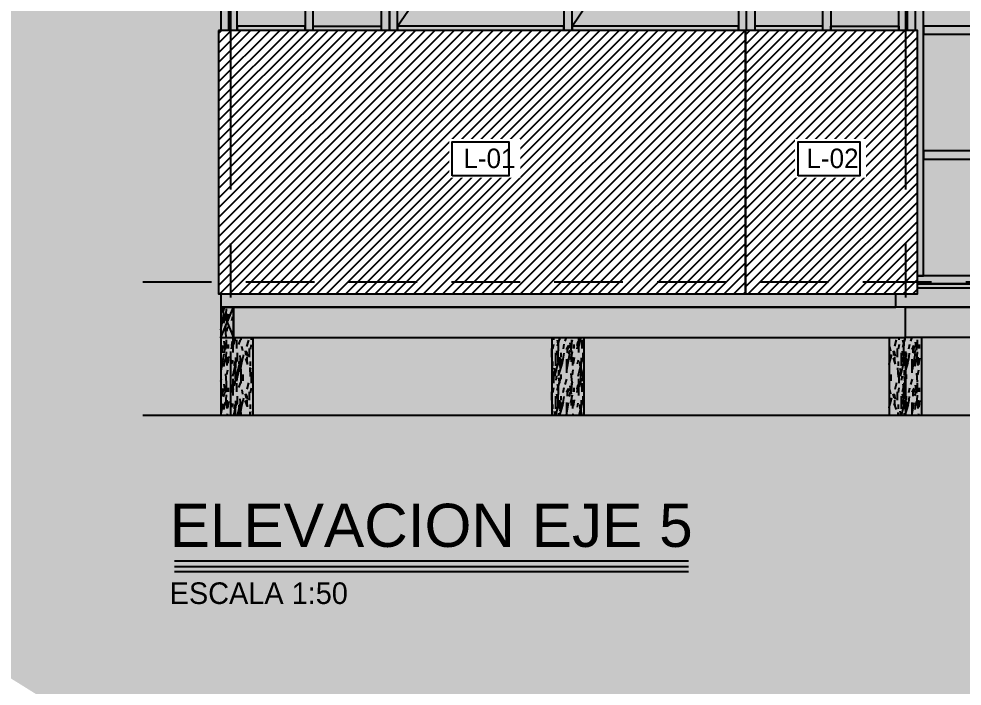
# Model space of a CAD drawing. Header units: millimetres. Extents: x 19458 to 19711, y 4351 to 4752.
# Drawn here: x 19541.176 to 19545.544, y 4526.419 to 4529.509 of the extents above; entities that cross this region are included whole.
import ezdxf
from ezdxf.enums import TextEntityAlignment as Align

# ---------------------------------------------------------------- set-up
doc = ezdxf.new("R2010")
doc.units = ezdxf.units.MM
doc.set_wipeout_variables(frame=1)
doc.linetypes.add('CENTER', pattern=[2, 1.25, -0.25, 0.25, -0.25])
doc.linetypes.add('HIDDEN2', pattern=[4.762499999999999, 3.175, -1.5875])
for name, color, linetype in [('cotas', 1, 'Continuous'), ('cotas @ 300', 1, 'Continuous'), ('cotas @ 400', 1, 'Continuous'), ('cotas @ 500', 1, 'Continuous'), ('EJES', 2, 'CENTER'), ('NIVELES', 2, 'Continuous'), ('PANELES PARED', 2, 'Continuous'), ('PILOTES', 2, 'Continuous'), ('TEXTO', 2, 'Continuous'), ('TEXTO @ 0.5', 2, 'Continuous'), ('TEXTOS TITULOS @ 0.5', 3, 'Continuous'), ('VIGAS DE PISO', 2, 'Continuous')]:
    doc.layers.add(name, color=color, linetype=linetype)
doc.styles.add('century gothic', font='GOTHIC.TTF')
doc.styles.add('COTAS SMC', font='GOTHIC.TTF')
doc.styles.add('NOTAS', font='GOTHIC.TTF')
doc.styles.add('SMCtitulos', font='sanss___.ttf')
doc.dimstyles.new('ANOTATIVE 100 SMCONSTRUCCIONES', dxfattribs={"dimscale": 0, "dimtxt": 0.18, "dimasz": 0.15, "dimexe": 0.18, "dimexo": 0.09, "dimgap": 0.1, "dimtad": 1, "dimzin": 0, "dimdsep": 46, "dimtxsty": 'century gothic', "dimblk1": 'FLECHA1', "dimblk2": 'FLECHA1', "dimsah": 1, "dimcen": 0.18, "dimdle": 0.075, "dimclrd": 1, "dimclre": 1, "dimclrt": 2, "dimaunit": 1, "dimadec": 0, "dimazin": 0, "dimtfac": 0.7499999999999999, "dimtix": 1, "dimtmove": 2, "dimatfit": 3, "dimfxl": 0.09, "dimtvp": 1.5, "dimtfill": 1, "dimtolj": 1, "dimtzin": 0, "dimarcsym": 0})
doc.dimstyles.new('PIES SMCONSTRUCCIONES', dxfattribs={"dimscale": 0, "dimtxt": 0.18, "dimasz": 0.2, "dimexe": 0.18, "dimexo": 0, "dimgap": 0.1, "dimtad": 1, "dimdec": 0, "dimlfac": 39.3700787, "dimzin": 0, "dimdsep": 46, "dimlunit": 4, "dimtxsty": 'COTAS SMC', "dimblk1": 'FLECHA1', "dimblk2": 'FLECHA1', "dimsah": 1, "dimcen": 0.2, "dimdle": 0.075, "dimclrd": 1, "dimclre": 1, "dimclrt": 2, "dimaunit": 1, "dimadec": 0, "dimazin": 0, "dimtfac": 0.75, "dimtdec": 0, "dimtix": 1, "dimtmove": 2, "dimatfit": 3, "dimfxl": 0.09, "dimtvp": 1.5, "dimtfill": 1, "dimtolj": 1, "dimtzin": 0, "dimarcsym": 0})
pattern_1 = [(0, (98.21932501995616, 23.70309603663009), (0, 0.2), [0.04000000000000001, -0.16]), (8.9726, (98.22132501995657, 23.59509603662991), (1.200000005876015, 0.1999995251177433), [0.0384708, -3.8086058]), (5.710499999999999, (98.21932501995616, 23.60709603663054), (1.800000034755268, 0.1999971014400811), [0.0401996, -1.9697752]), (344.5779, (98.21932501995616, 23.66709603663003), (2.199999903889306, -0.599997467763363), [0.06016640000000001, -5.9564754]), (353.6599, (98.22332501995697, 23.73309603662983), (0.2000000632075727, 4.085989627061748e-07), [0.0362216, -1.7748552]), (345.0686, (98.22932501995456, 23.61909603663025), (0.7999999983166444, -0.1999996738791564), [0.0310484, -3.0737864]), (348.6901, (98.15932501995485, 23.73509603663024), (0.2000000583016778, 7.413252083865452e-08), [0.0815844, -0.9382194]), (5.710499999999999, (98.22132501995657, 23.57709603662988), (1.800000034755268, 0.1999971014400811), [0.0200998, -1.989875]), (0, (98.21932501995616, 23.66109603662971), (0, 0.2), [0.02, -0.18]), (0, (98.17932501995529, 23.68509603663006), (0, 0.2), [0.06, -0.14]), (11.3099, (98.21932501995616, 23.7150960366298), (0.7999999543300329, 0.1999994872092054), [0.020396, -0.9994078000000001]), (2.726300000000001, (98.19932501995572, 23.64109603663019), (4.000000058994694, 0.1999992035454403), [0.0420476, -4.162711600000001]), (352.4054, (98.20932501995776, 23.63509603662988), (1.599999971597214, -0.1999987367102976), [0.0302654, -2.9962834]), (0, (98.19932501995572, 23.55909603662985), (0, 0.2), [0.04000000000000001, -0.16]), (358.8309, (98.17932501995529, 23.54909603663054), (0.2000000366479377, 1.536034513610618e-07), [0.09802040000000001, -9.70402]), (0, (98.17932501995529, 23.69909603663018), (0, 0.2), [0.02, -0.18]), (0, (98.19932501995572, 23.7150960366298), (0, 0.2), [0.02, -0.18]), (0, (98.10932501995558, 23.73309603662983), (0, 0.2), [0.03, -0.17]), (350.5377, (98.16332501995566, 23.74309603663005), (0.2000000154436844, 7.752063945765109e-08), [0.06082759999999998, -1.155724799999999]), (0, (98.09932501995718, 23.74309603663005), (0, 0.2), [0.04000000000000001, -0.16]), (0, (98.07732501995633, 23.56309603662976), (0, 0.2), [0.022, -0.178]), (0, (98.17932501995529, 23.57309603662998), (0, 0.2), [0.02, -0.18]), (0, (98.07732501995633, 23.57909603663029), (0, 0.2), [0.042, -0.158]), (5.4403, (98.17932501995529, 23.59109603663001), (1.999999940230268, 0.1999989567139906), [0.04218999999999998, -4.176814399999997]), (0, (98.1813250199557, 23.60709603663054), (0, 0.2), [0.03800000000000001, -0.162]), (0, (98.07732501995633, 23.61109603663044), (0, 0.2), [0.022, -0.178]), (358.8309, (98.10132501995759, 23.64309603662969), (0.2000000366479377, 1.536034513610618e-07), [0.09802040000000001, -9.70402]), (0, (98.11932501995761, 23.66109603662971), (0, 0.2), [0.02, -0.18]), (0, (98.09932501995718, 23.66709603663003), (0, 0.2), [0.02, -0.18]), (0, (98.17932501995529, 23.66709603663003), (0, 0.2), [0.04000000000000001, -0.16]), (0, (98.13932501995805, 23.67109603662993), (0, 0.2), [0.02, -0.18]), (0, (98.09932501995718, 23.69509603663028), (0, 0.2), [0.04000000000000001, -0.16]), (19.6538, (98.15332501995726, 23.61109603663044), (2.200000050424423, 0.7999989149399482), [0.0297322, -2.9434812]), (11.3099, (98.11932501995761, 23.66709603663003), (0.7999999543300329, 0.1999994872092054), [0.020396, -0.9994078000000001]), (11.3099, (98.19932501995572, 23.65709603662981), (0.7999999543300329, 0.1999994872092054), [0.020396, -0.9994078000000001]), (5.710499999999999, (98.13932501995805, 23.73309603662983), (1.800000034755268, 0.1999971014400811), [0.0200998, -1.989875]), (349.6952, (98.07732501995633, 23.74709603662996), (1.19999999539557, -0.1999989393302705), [0.0223606, -2.213707]), (348.6901, (98.09932501995718, 23.56309603662976), (0.2000000583016778, 7.413252083865452e-08), [0.020396, -0.9994078000000001]), (90, (98.11932501995761, 23.55909603662985), (-0.2, 1.224646799147353e-17), [0, -0.2]), (346.6076, (98.07732501995633, 23.67109603662993), (3.400000044993809, -0.7999939065965311), [0.04317399999999997, -4.274230799999997]), (11.3099, (98.19932501995572, 23.69909603663018), (0.7999999543300329, 0.1999994872092054), [0.020396, -0.9994078000000001]), (10.3048, (98.19932501995572, 23.57309603662998), (0.9999999576061548, 0.1999992088681574), [0.0223606, -2.213707]), (348.6901, (98.13932501995805, 23.66109603662971), (0.2000000583016778, 7.413252083865452e-08), [0.020396, -0.9994078000000001]), (348.6901, (98.15932501995485, 23.67109603662993), (0.2000000583016778, 7.413252083865452e-08), [0.020396, -0.9994078000000001]), (341.5651, (98.07732501995633, 23.65109603663041), (0.1999999582471591, 2.336696655391713e-07), [0.02529820000000001, -0.6071572000000001]), (345.9638, (98.09932501995718, 23.71909603662971), (0.1999999211458298, 2.48745877401424e-07), [0.0824622, -0.7421588000000001]), (343.3008, (98.13932501995805, 23.73309603662983), (1.399999991533441, -0.3999987464096421), [0.06264180000000001, -2.025419]), (0, (98.13932501995805, 23.74309603663005), (0, 0.2), [0.024, -0.176]), (345.9638, (98.11932501995761, 23.57909603663029), (0.1999999211458298, 2.48745877401424e-07), [0.0824622, -0.7421588000000001]), (345.9638, (98.09932501995718, 23.59309603663041), (0.1999999211458298, 2.48745877401424e-07), [0.0824622, -0.7421588000000001]), (345.9638, (98.09932501995718, 23.61109603663044), (0.1999999211458298, 2.48745877401424e-07), [0.0824622, -0.7421588000000001]), (349.6952, (98.07732501995633, 23.69909603663018), (1.19999999539557, -0.1999989393302705), [0.0223606, -2.213707]), (345.9638, (98.13932501995805, 23.69509603663028), (0.1999999211458298, 2.48745877401424e-07), [0.041231, -0.78339]), (349.6952, (98.07732501995633, 23.63509603662988), (1.19999999539557, -0.1999989393302705), [0.0223606, -2.213707]), (357.6141, (98.1813250199557, 23.62109603662975), (0.1999999891848493, 2.452822411999623e-07), [0.04804159999999998, -4.756122999999997]), (349.6952, (98.15932501995485, 23.65709603662981), (1.19999999539557, -0.1999989393302705), [0.0223606, -2.213707]), (12.5288, (98.1813250199557, 23.6530960366299), (0.8000000956949306, 0.1999998607468065), [0.018439, -1.8254698]), (349.5626, (98.07732501995633, 23.62509603663057), (2.199999936494009, -0.3999970687046518), [0.07727880000000001, -7.650591]), (351.8699, (98.15332501995726, 23.61109603663044), (0.1999998921841651, -4.835099234323792e-08), [0.0282842, -1.3859292]), (4.7636, (98.09932501995718, 23.63109603662997), (2.199999989954753, 0.1999982899233011), [0.04816639999999998, -2.360152399999998]), (0, (98.14732501995604, 23.63509603662988), (0, 0.2), [0.062, -0.138]), (344.7449, (98.07732501995633, 23.72509603663002), (0.7999999424282382, -0.1999996642887572), [0.02280359999999999, -2.257547199999999]), (350.5377, (98.11932501995761, 23.55909603662985), (0.2000000154436844, 7.752063945765109e-08), [0.06082759999999998, -1.155724799999999]), (340.0169, (98.07732501995633, 23.60109603663022), (0.599999976080897, -0.199999864879762), [0.0234094, -2.3175304]), (0, (98.2393250199566, 23.71909603662971), (0, 0.2), [0.01, -0.19]), (0, (98.2393250199566, 23.63109603662997), (0, 0.2), [0.02, -0.18]), (11.3099, (98.2393250199566, 23.55909603662985), (0.7999999543300329, 0.1999994872092054), [0.020396, -0.9994078000000001]), (0, (98.241325019957, 23.57909603663029), (0, 0.2), [0.036, -0.164]), (343.3008, (98.2393250199566, 23.68509603663006), (1.399999991533441, -0.3999987464096421), [0.0208806, -2.0671802]), (348.0207, (98.241325019957, 23.64309603662969), (3.79999992225112, -0.8002195416063549), [0.0368014, -6.7101288]), (90, (98.2393250199566, 23.55909603662985), (-0.2, 1.224646799147353e-17), [0, -0.2]), (0, (98.25932501995703, 23.56309603662976), (0, 0.2), [0.018, -0.182]), (0, (98.25932501995703, 23.60109603663022), (0, 0.2), [0.018, -0.182]), (0, (98.25932501995703, 23.61109603663044), (0, 0.2), [0.018, -0.182]), (336.0376, (98.25932501995703, 23.67909603662974), (1.40000000548613, -0.5999973303432905), [0.0196978, -1.9500724]), (348.5163, (98.25932501995703, 23.70309603663009), (0.9999999967737594, -0.2000310941213914), [0.0183676, -13.043105]), (341.5651, (98.25932501995703, 23.63109603662997), (0.1999999582471591, 2.336696655391713e-07), [0.0189736, -0.6134816000000001]), (347.4712, (98.25932501995703, 23.72909603662993), (1.000000064081819, -0.1999999206089786), [0.01843899999999999, -1.825469799999999])]

# ---------------------------------------------------------------- blocks, each defined once
blk = doc.blocks.new('FLECHA1')
at = {"color": 4}
blk.add_line((-0.2461764230280465, -0.2480808452037593), (0.2480808452037602, 0.25), dxfattribs=at)
at = {"color": 1}
blk.add_line((-1, 0), (0.4961616904075186, 0), dxfattribs=at)
blk = doc.blocks.new('*D331')
at = {"layer": 'cotas', "color": 1, "lineweight": -2, "transparency": 16777216}
for p, q in [((19614.32603827352, 4625.844823780141), (19614.32603827352, 4700.844823780141)), ((19570.98360808013, 4550.844823780141), (19524.32603827352, 4550.844823780141)), ((19614.32603827352, 4548.429823780133), (19614.32603827352, 4550.844823780141)), ((19570.53385970888, 4548.429823780133), (19524.32603827352, 4548.429823780133)), ((19614.32603827352, 4473.429823780133), (19614.32603827352, 4398.429823780133))]:
    blk.add_line(p, q, dxfattribs=at)
at = {"layer": 'Defpoints', "color": 0, "transparency": 16777216}
for p in [(19614.32603827352, 4550.844823780141), (19615.98360808013, 4550.844823780141), (19615.53385970888, 4548.429823780133)]:
    blk.add_point(p, dxfattribs=at)
at = {"layer": 'cotas', "color": 1, "lineweight": -2, "transparency": 16777216, "xscale": 75, "yscale": 75, "zscale": 75}
for p, rotation in [((19614.32603827352, 4550.844823780141), 270), ((19614.32603827352, 4548.429823780133), 90)]:
    blk.add_blockref('FLECHA1', p, dxfattribs=dict(at, rotation=rotation))
at = {"layer": 'cotas', "color": 2, "transparency": 16777216, "insert": (19517.33759503763, 4549.637323780141), "char_height": 90, "attachment_point": 5, "rotation": 90, "style": 'century gothic', "bg_fill": 3, "box_fill_scale": 1.1, "bg_fill_color": 256, "bg_fill_true_color": 13158600, "bg_fill_transparency": 0}
blk.add_mtext('\\A1;2.42', dxfattribs=at)
blk = doc.blocks.new('*D377')
at = {"layer": 'cotas', "color": 1, "lineweight": -2, "transparency": 16777216}
for p, q in [((19614.32603827352, 4595.844823780141), (19614.32603827352, 4640.844823780141)), ((19588.98360808013, 4550.844823780141), (19560.32603827352, 4550.844823780141)), ((19614.32603827352, 4548.429823780133), (19614.32603827352, 4550.844823780141)), ((19588.53385970888, 4548.429823780133), (19560.32603827352, 4548.429823780133)), ((19614.32603827352, 4503.429823780133), (19614.32603827352, 4458.429823780133))]:
    blk.add_line(p, q, dxfattribs=at)
at = {"layer": 'Defpoints', "color": 0, "transparency": 16777216}
for p in [(19614.32603827352, 4550.844823780141), (19615.98360808013, 4550.844823780141), (19615.53385970888, 4548.429823780133)]:
    blk.add_point(p, dxfattribs=at)
at = {"layer": 'cotas', "color": 1, "lineweight": -2, "transparency": 16777216, "xscale": 45, "yscale": 45, "zscale": 45}
for p, rotation in [((19614.32603827352, 4550.844823780141), 270), ((19614.32603827352, 4548.429823780133), 90)]:
    blk.add_blockref('FLECHA1', p, dxfattribs=dict(at, rotation=rotation))
at = {"layer": 'cotas', "color": 2, "transparency": 16777216, "insert": (19556.13297233199, 4549.637323780141), "char_height": 54, "attachment_point": 5, "rotation": 90, "style": 'century gothic', "bg_fill": 3, "box_fill_scale": 1.1, "bg_fill_color": 256, "bg_fill_true_color": 13158600, "bg_fill_transparency": 0}
blk.add_mtext('\\A1;2.42', dxfattribs=at)
blk = doc.blocks.new('*D383')
at = {"layer": 'cotas', "color": 1, "lineweight": -2, "transparency": 16777216}
for p, q in [((19614.32603827352, 4610.844823780141), (19614.32603827352, 4670.844823780141)), ((19579.98360808013, 4550.844823780141), (19542.32603827352, 4550.844823780141)), ((19614.32603827352, 4548.429823780133), (19614.32603827352, 4550.844823780141)), ((19579.53385970888, 4548.429823780133), (19542.32603827352, 4548.429823780133)), ((19614.32603827352, 4488.429823780133), (19614.32603827352, 4428.429823780133))]:
    blk.add_line(p, q, dxfattribs=at)
at = {"layer": 'Defpoints', "color": 0, "transparency": 16777216}
for p in [(19614.32603827352, 4550.844823780141), (19615.98360808013, 4550.844823780141), (19615.53385970888, 4548.429823780133)]:
    blk.add_point(p, dxfattribs=at)
at = {"layer": 'cotas', "color": 1, "lineweight": -2, "transparency": 16777216, "xscale": 60, "yscale": 60, "zscale": 60}
for p, rotation in [((19614.32603827352, 4550.844823780141), 270), ((19614.32603827352, 4548.429823780133), 90)]:
    blk.add_blockref('FLECHA1', p, dxfattribs=dict(at, rotation=rotation))
at = {"layer": 'cotas', "color": 2, "transparency": 16777216, "insert": (19536.73528368481, 4549.637323780141), "char_height": 72, "attachment_point": 5, "rotation": 90, "style": 'century gothic', "bg_fill": 3, "box_fill_scale": 1.1, "bg_fill_color": 256, "bg_fill_true_color": 13158600, "bg_fill_transparency": 0}
blk.add_mtext('\\A1;2.42', dxfattribs=at)
blk = doc.blocks.new('*D386')
at = {"layer": 'cotas', "color": 1, "lineweight": -2, "transparency": 16777216}
for p, q in [((19620.01280604143, 4651.753346359425), (19620.01280604143, 4751.753346359425)), ((19620.41684630451, 4551.753346359425), (19530.01280604143, 4551.753346359425)), ((19620.01280604143, 4550.533346359425), (19620.01280604143, 4551.753346359425)), ((19620.41684630451, 4550.533346359425), (19530.01280604143, 4550.533346359425)), ((19620.01280604143, 4450.533346359425), (19620.01280604143, 4350.533346359425))]:
    blk.add_line(p, q, dxfattribs=at)
at = {"layer": 'Defpoints', "color": 0, "transparency": 16777216}
for p in [(19620.01280604143, 4551.753346359425), (19620.41684630451, 4551.753346359425), (19620.41684630451, 4550.533346359425)]:
    blk.add_point(p, dxfattribs=at)
at = {"layer": 'cotas', "color": 1, "lineweight": -2, "transparency": 16777216, "xscale": 100, "yscale": 100, "zscale": 100}
for p, rotation in [((19620.01280604143, 4551.753346359425), 270), ((19620.01280604143, 4550.533346359425), 90)]:
    blk.add_blockref('FLECHA1', p, dxfattribs=dict(at, rotation=rotation))
at = {"layer": 'cotas', "color": 2, "transparency": 16777216, "insert": (19523.88092296869, 4551.143346359429), "char_height": 90, "attachment_point": 5, "rotation": 90, "style": 'COTAS SMC', "bg_fill": 3, "box_fill_scale": 1.1, "bg_fill_color": 256, "bg_fill_true_color": 13158600, "bg_fill_transparency": 0}
blk.add_mtext("\\A1;4'", dxfattribs=at)
blk = doc.blocks.new('*D430')
at = {"layer": 'cotas', "color": 1, "lineweight": -2, "transparency": 16777216}
for p, q in [((19620.01280604143, 4611.753346359425), (19620.01280604143, 4671.753346359425)), ((19620.41684630451, 4551.753346359425), (19566.01280604143, 4551.753346359425)), ((19620.01280604143, 4550.533346359425), (19620.01280604143, 4551.753346359425)), ((19620.41684630451, 4550.533346359425), (19566.01280604143, 4550.533346359425)), ((19620.01280604143, 4490.533346359425), (19620.01280604143, 4430.533346359425))]:
    blk.add_line(p, q, dxfattribs=at)
at = {"layer": 'Defpoints', "color": 0, "transparency": 16777216}
for p in [(19620.01280604143, 4551.753346359425), (19620.41684630451, 4551.753346359425), (19620.41684630451, 4550.533346359425)]:
    blk.add_point(p, dxfattribs=at)
at = {"layer": 'cotas', "color": 1, "lineweight": -2, "transparency": 16777216, "xscale": 60, "yscale": 60, "zscale": 60}
for p, rotation in [((19620.01280604143, 4551.753346359425), 270), ((19620.01280604143, 4550.533346359425), 90)]:
    blk.add_blockref('FLECHA1', p, dxfattribs=dict(at, rotation=rotation))
at = {"layer": 'cotas', "color": 2, "transparency": 16777216, "insert": (19562.33367619778, 4551.143346359429), "char_height": 54, "attachment_point": 5, "rotation": 90, "style": 'COTAS SMC', "bg_fill": 3, "box_fill_scale": 1.1, "bg_fill_color": 256, "bg_fill_true_color": 13158600, "bg_fill_transparency": 0}
blk.add_mtext("\\A1;4'", dxfattribs=at)
blk = doc.blocks.new('*D436')
at = {"layer": 'cotas', "color": 1, "lineweight": -2, "transparency": 16777216}
for p, q in [((19620.01280604143, 4631.753346359425), (19620.01280604143, 4711.753346359425)), ((19620.41684630451, 4551.753346359425), (19548.01280604143, 4551.753346359425)), ((19620.01280604143, 4550.533346359425), (19620.01280604143, 4551.753346359425)), ((19620.41684630451, 4550.533346359425), (19548.01280604143, 4550.533346359425)), ((19620.01280604143, 4470.533346359425), (19620.01280604143, 4390.533346359425))]:
    blk.add_line(p, q, dxfattribs=at)
at = {"layer": 'Defpoints', "color": 0, "transparency": 16777216}
for p in [(19620.01280604143, 4551.753346359425), (19620.41684630451, 4551.753346359425), (19620.41684630451, 4550.533346359425)]:
    blk.add_point(p, dxfattribs=at)
at = {"layer": 'cotas', "color": 1, "lineweight": -2, "transparency": 16777216, "xscale": 80, "yscale": 80, "zscale": 80}
for p, rotation in [((19620.01280604143, 4551.753346359425), 270), ((19620.01280604143, 4550.533346359425), 90)]:
    blk.add_blockref('FLECHA1', p, dxfattribs=dict(at, rotation=rotation))
at = {"layer": 'cotas', "color": 2, "transparency": 16777216, "insert": (19543.10729958324, 4551.143346359429), "char_height": 72, "attachment_point": 5, "rotation": 90, "style": 'COTAS SMC', "bg_fill": 3, "box_fill_scale": 1.1, "bg_fill_color": 256, "bg_fill_true_color": 13158600, "bg_fill_transparency": 0}
blk.add_mtext("\\A1;4'", dxfattribs=at)
blk = doc.blocks.new('UU')
at = {"layer": 'PANELES PARED', "color": 250, "linetype": 'HIDDEN2', "ltscale": 0.1}
for p, q in [((19450.09871102438, 4499.761559072477), (19451.0587110244, 4499.975559072478)), ((19450.09871102438, 4499.975559072478), (19451.0587110244, 4499.761559072477)), ((19448.68371102438, 4499.937559072478), (19449.45371102438, 4498.808159072477)), ((19448.68371102438, 4498.808159072477), (19449.45371102438, 4499.937559072478)), ((19450.0987110244, 4497.613559072477), (19451.0587110244, 4499.723559072477)), ((19450.09871102438, 4499.723559072477), (19451.05871102439, 4497.613559072477))]:
    blk.add_line(p, q, dxfattribs=at)
at = {"layer": 'PANELES PARED', "color": 250}
for points in [[(19450.06071102438, 4499.975559072478), (19450.06071102438, 4500.013559072479), (19447.24921116681, 4500.013559072479), (19447.24921116681, 4499.975559072478)], [(19450.06071102438, 4499.975559072478), (19450.06071102438, 4500.013559072479), (19451.0967110244, 4500.013559072479), (19451.0967110244, 4499.975559072478)], [(19447.28721116681, 4499.975559072478), (19447.24921116681, 4499.975559072478), (19447.24921116681, 4497.651559072478), (19447.28721116681, 4497.651559072478)], [(19447.63633616681, 4499.975559072478), (19447.59833616681, 4499.975559072478), (19447.59833616681, 4497.651559072478), (19447.63633616681, 4497.651559072478)], [(19447.98546116681, 4499.975559072478), (19447.94746116681, 4499.975559072478), (19447.94746116681, 4497.651559072478), (19447.98546116681, 4497.651559072478)], [(19448.33458616681, 4499.975559072478), (19448.29658616681, 4499.975559072478), (19448.29658616681, 4497.651559072478), (19448.33458616681, 4497.651559072478)], [(19448.68371102438, 4499.975559072478), (19448.64571102438, 4499.975559072478), (19448.64571102438, 4497.651559072478), (19448.68371102438, 4497.651559072478)], [(19449.45371102438, 4499.937559072478), (19449.45371102438, 4499.975559072478), (19448.68371102438, 4499.975559072478), (19448.68371102438, 4499.937559072478)], [(19449.49171102438, 4499.975559072478), (19449.45371102438, 4499.975559072478), (19449.45371102438, 4497.651559072478), (19449.49171102438, 4497.651559072478)], [(19449.77621102438, 4499.975559072478), (19449.73821102438, 4499.975559072478), (19449.73821102438, 4497.651559072478), (19449.77621102438, 4497.651559072478)], [(19450.06071102438, 4499.975559072478), (19450.02271102438, 4499.975559072478), (19450.02271102438, 4497.651559072478), (19450.06071102438, 4497.651559072478)], [(19450.09871102438, 4499.975559072478), (19450.06071102438, 4499.975559072478), (19450.06071102439, 4497.613559072477), (19450.0987110244, 4497.613559072477)], [(19451.0967110244, 4499.975559072519), (19451.0587110244, 4499.975559072519), (19451.05871102439, 4497.613559072477), (19451.09671102439, 4497.613559072477)], [(19450.09871102438, 4499.723559072477), (19450.09871102438, 4499.761559072477), (19451.0587110244, 4499.761559072477), (19451.0587110244, 4499.723559072477)], [(19447.59833616682, 4499.353859072477), (19447.59833616682, 4499.391859072478), (19447.28721130925, 4499.391859072478), (19447.28721130925, 4499.353859072477)], [(19447.94746116682, 4499.353859072477), (19447.94746116682, 4499.391859072478), (19447.63633630925, 4499.391859072478), (19447.63633630925, 4499.353859072477)], [(19448.29658616682, 4499.353859072477), (19448.29658616682, 4499.391859072478), (19447.98546130925, 4499.391859072478), (19447.98546130925, 4499.353859072477)], [(19448.64571102439, 4499.353859072477), (19448.64571102439, 4499.391859072478), (19448.33458616682, 4499.391859072478), (19448.33458616682, 4499.353859072477)], [(19449.73821102439, 4499.353859072477), (19449.73821102439, 4499.391859072478), (19449.49171102439, 4499.391859072478), (19449.49171102439, 4499.353859072477)], [(19450.02271102439, 4499.353859072477), (19450.02271102439, 4499.391859072478), (19449.77621102439, 4499.391859072478), (19449.77621102439, 4499.353859072477)], [(19447.59833616682, 4498.770159072476), (19447.59833616682, 4498.808159072477), (19447.28721130925, 4498.808159072477), (19447.28721130925, 4498.770159072476)], [(19447.94746116682, 4498.770159072476), (19447.94746116682, 4498.808159072477), (19447.63633630925, 4498.808159072477), (19447.63633630925, 4498.770159072476)], [(19448.29658616682, 4498.770159072476), (19448.29658616682, 4498.808159072477), (19447.98546130925, 4498.808159072477), (19447.98546130925, 4498.770159072476)], [(19448.64571102439, 4498.770159072476), (19448.64571102439, 4498.808159072477), (19448.33458616682, 4498.808159072477), (19448.33458616682, 4498.770159072476)], [(19449.45371102438, 4498.770159072476), (19449.45371102438, 4498.808159072477), (19448.68371102438, 4498.808159072477), (19448.68371102438, 4498.770159072476)], [(19449.73821102439, 4498.770159072476), (19449.73821102439, 4498.808159072477), (19449.49171102439, 4498.808159072477), (19449.49171102439, 4498.770159072476)], [(19450.02271102439, 4498.770159072476), (19450.02271102439, 4498.808159072477), (19449.77621102439, 4498.808159072477), (19449.77621102439, 4498.770159072476)], [(19448.72171102438, 4498.770159072476), (19448.68371102438, 4498.770159072476), (19448.68371102438, 4497.651559072478), (19448.72171102438, 4497.651559072478)], [(19449.08771102438, 4498.770159072476), (19449.04971102438, 4498.770159072476), (19449.04971102438, 4497.651559072478), (19449.08771102438, 4497.651559072478)], [(19449.45371102438, 4498.770159072476), (19449.41571102438, 4498.770159072476), (19449.41571102438, 4497.651559072478), (19449.45371102438, 4497.651559072478)], [(19447.59833616681, 4498.191859072477), (19447.59833616681, 4498.229859072478), (19447.28721130925, 4498.229859072478), (19447.28721130925, 4498.191859072477)], [(19447.94746116681, 4498.191859072477), (19447.94746116681, 4498.229859072478), (19447.63633630925, 4498.229859072478), (19447.63633630925, 4498.191859072477)], [(19448.29658616681, 4498.191859072477), (19448.29658616681, 4498.229859072478), (19447.98546130925, 4498.229859072478), (19447.98546130925, 4498.191859072477)], [(19448.64571102438, 4498.191859072477), (19448.64571102438, 4498.229859072478), (19448.33458616681, 4498.229859072478), (19448.33458616681, 4498.191859072477)], [(19449.04971102438, 4498.191859072477), (19449.04971102438, 4498.229859072478), (19448.72171102438, 4498.229859072478), (19448.72171102438, 4498.191859072477)], [(19449.41571102438, 4498.191859072477), (19449.41571102438, 4498.229859072478), (19449.08771102438, 4498.229859072478), (19449.08771102438, 4498.191859072477)], [(19449.73821102438, 4498.191859072477), (19449.73821102438, 4498.229859072478), (19449.49171102438, 4498.229859072478), (19449.49171102438, 4498.191859072477)], [(19450.02271102438, 4498.191859072477), (19450.02271102438, 4498.229859072478), (19449.77621102438, 4498.229859072478), (19449.77621102438, 4498.191859072477)], [(19450.06071102438, 4497.613559072477), (19450.06071102438, 4497.651559072478), (19447.24921116681, 4497.651559072478), (19447.24921116681, 4497.613559072477)]]:
    blk.add_lwpolyline(points, close=True, dxfattribs=at)
blk = doc.blocks.new('P01')
h = blk.add_hatch()
h.set_pattern_fill('MADERA_03', color=250, scale=0.2, angle=90, pattern_type=2)
h.set_pattern_definition([(90, (-0.156, 0.142), (-0.2, 1.224646799147353e-17), [0.04000000000000001, -0.16]), (98.9726, (-0.04799999999999999, 0.144), (-0.1999995251177432, 1.200000005876015), [0.0384708, -3.8086058]), (95.7105, (-0.05999999999999999, 0.142), (-0.199997101440081, 1.800000034755268), [0.0401996, -1.9697752]), (74.5779, (-0.12, 0.142), (0.5999974677633632, 2.199999903889306), [0.06016640000000001, -5.9564754]), (83.6599, (-0.186, 0.146), (-4.085989626939283e-07, 0.2000000632075727), [0.0362216, -1.7748552]), (75.06859999999999, (-0.07199999999999998, 0.152), (0.1999996738791565, 0.7999999983166444), [0.0310484, -3.0737864]), (78.6901, (-0.188, 0.08200000000000002), (-7.413252082640805e-08, 0.2000000583016778), [0.0815844, -0.9382194]), (95.7105, (-0.02999999999999999, 0.144), (-0.199997101440081, 1.800000034755268), [0.0200998, -1.989875]), (90, (-0.114, 0.142), (-0.2, 1.224646799147353e-17), [0.02, -0.18]), (90, (-0.138, 0.102), (-0.2, 1.224646799147353e-17), [0.06, -0.14]), (101.3099, (-0.168, 0.142), (-0.1999994872092053, 0.7999999543300329), [0.020396, -0.9994078000000001]), (92.72629999999998, (-0.09399999999999999, 0.122), (-0.19999920354544, 4.000000058994694), [0.0420476, -4.162711600000001]), (82.4054, (-0.088, 0.132), (0.1999987367102977, 1.599999971597214), [0.0302654, -2.9962834]), (90, (-0.01199999999999999, 0.122), (-0.2, 1.224646799147353e-17), [0.04000000000000001, -0.16]), (88.8309, (-0.001999999999999994, 0.102), (-1.536034513488153e-07, 0.2000000366479377), [0.09802040000000001, -9.70402]), (90, (-0.152, 0.102), (-0.2, 1.224646799147353e-17), [0.02, -0.18]), (90, (-0.168, 0.122), (-0.2, 1.224646799147353e-17), [0.02, -0.18]), (90, (-0.186, 0.03200000000000001), (-0.2, 1.224646799147353e-17), [0.03, -0.17]), (80.5377, (-0.196, 0.08600000000000002), (-7.752063944540462e-08, 0.2000000154436844), [0.06082760000000001, -1.1557248]), (90, (-0.196, 0.02200000000000001), (-0.2, 1.224646799147353e-17), [0.04000000000000001, -0.16]), (90, (-0.016, 9.797174393178825e-19), (-0.2, 1.224646799147353e-17), [0.022, -0.178]), (90, (-0.026, 0.102), (-0.2, 1.224646799147353e-17), [0.02, -0.18]), (90, (-0.032, 1.959434878635765e-18), (-0.2, 1.224646799147353e-17), [0.042, -0.158]), (95.44029999999997, (-0.044, 0.102), (-0.1999989567139905, 1.999999940230268), [0.04219000000000001, -4.1768144]), (90, (-0.05999999999999999, 0.104), (-0.2, 1.224646799147353e-17), [0.03800000000000001, -0.162]), (90, (-0.064, 3.91886975727153e-18), (-0.2, 1.224646799147353e-17), [0.022, -0.178]), (88.8309, (-0.096, 0.02400000000000001), (-1.536034513488153e-07, 0.2000000366479377), [0.09802040000000001, -9.70402]), (90, (-0.114, 0.04200000000000001), (-0.2, 1.224646799147353e-17), [0.02, -0.18]), (90, (-0.12, 0.02200000000000001), (-0.2, 1.224646799147353e-17), [0.02, -0.18]), (90, (-0.12, 0.102), (-0.2, 1.224646799147353e-17), [0.04000000000000001, -0.16]), (90, (-0.124, 0.06200000000000001), (-0.2, 1.224646799147353e-17), [0.02, -0.18]), (90, (-0.148, 0.02200000000000001), (-0.2, 1.224646799147353e-17), [0.04000000000000001, -0.16]), (109.6538, (-0.064, 0.07600000000000001), (-0.7999989149399481, 2.200000050424423), [0.0297322, -2.9434812]), (101.3099, (-0.12, 0.04200000000000001), (-0.1999994872092053, 0.7999999543300329), [0.020396, -0.9994078000000001]), (101.3099, (-0.11, 0.122), (-0.1999994872092053, 0.7999999543300329), [0.020396, -0.9994078000000001]), (95.7105, (-0.186, 0.06200000000000001), (-0.199997101440081, 1.800000034755268), [0.0200998, -1.989875]), (79.6952, (-0.2, 1.224646799147353e-17), (0.1999989393302706, 1.19999999539557), [0.0223606, -2.213707]), (78.6901, (-0.016, 0.022), (-7.413252082640805e-08, 0.2000000583016778), [0.020396, -0.9994078000000001]), (180, (-0.012, 0.042), (-2.449293598294707e-17, -0.2), [0, -0.2]), (76.60759999999999, (-0.124, 7.59281015471359e-18), (0.7999939065965314, 3.400000044993809), [0.043174, -4.274230800000001]), (101.3099, (-0.152, 0.122), (-0.1999994872092053, 0.7999999543300329), [0.020396, -0.9994078000000001]), (100.3048, (-0.026, 0.122), (-0.1999992088681573, 0.9999999576061548), [0.0223606, -2.213707]), (78.6901, (-0.114, 0.06200000000000001), (-7.413252082640805e-08, 0.2000000583016778), [0.020396, -0.9994078000000001]), (78.6901, (-0.124, 0.08200000000000002), (-7.413252082640805e-08, 0.2000000583016778), [0.020396, -0.9994078000000001]), (71.5651, (-0.104, 6.368163355566237e-18), (-2.336696655269248e-07, 0.1999999582471591), [0.0252982, -0.6071572]), (75.96379999999999, (-0.172, 0.02200000000000001), (-2.487458773891775e-07, 0.1999999211458298), [0.0824622, -0.7421588000000001]), (73.3008, (-0.186, 0.06200000000000001), (0.3999987464096422, 1.399999991533441), [0.06264180000000001, -2.025419]), (90, (-0.196, 0.06200000000000001), (-0.2, 1.224646799147353e-17), [0.024, -0.176]), (75.96379999999999, (-0.032, 0.042), (-2.487458773891775e-07, 0.1999999211458298), [0.0824622, -0.7421588000000001]), (75.96379999999999, (-0.04600000000000001, 0.02200000000000001), (-2.487458773891775e-07, 0.1999999211458298), [0.0824622, -0.7421588000000001]), (75.96379999999999, (-0.064, 0.02200000000000001), (-2.487458773891775e-07, 0.1999999211458298), [0.0824622, -0.7421588000000001]), (79.6952, (-0.152, 9.307315673519885e-18), (0.1999989393302706, 1.19999999539557), [0.0223606, -2.213707]), (75.96379999999999, (-0.148, 0.06200000000000001), (-2.487458773891775e-07, 0.1999999211458298), [0.041231, -0.78339]), (79.6952, (-0.08800000000000001, 5.388445916248355e-18), (0.1999989393302706, 1.19999999539557), [0.0223606, -2.213707]), (87.6141, (-0.074, 0.104), (-2.452822411877158e-07, 0.1999999891848493), [0.0480416, -4.756123]), (79.6952, (-0.11, 0.082), (0.1999989393302706, 1.19999999539557), [0.0223606, -2.213707]), (102.5288, (-0.106, 0.104), (-0.1999998607468065, 0.8000000956949306), [0.018439, -1.8254698]), (79.5626, (-0.07800000000000001, 4.776122516674678e-18), (0.3999970687046519, 2.199999936494009), [0.07727880000000001, -7.650591]), (81.86989999999999, (-0.064, 0.07600000000000001), (4.835099235548439e-08, 0.1999998921841651), [0.0282842, -1.3859292]), (94.76359999999998, (-0.084, 0.02200000000000001), (-0.1999982899233009, 2.199999989954753), [0.04816640000000001, -2.3601524]), (90, (-0.08800000000000001, 0.06999999999999999), (-0.2, 1.224646799147353e-17), [0.062, -0.138]), (74.7449, (-0.178, 1.089935651241144e-17), (0.1999996642887572, 0.7999999424282382), [0.0228036, -2.2575472]), (80.5377, (-0.012, 0.042), (-7.752063944540462e-08, 0.2000000154436844), [0.06082760000000001, -1.1557248]), (70.0169, (-0.05400000000000001, 3.306546357697854e-18), (0.199999864879762, 0.599999976080897), [0.0234094, -2.3175304]), (90, (-0.172, 0.162), (-0.2, 1.224646799147353e-17), [0.01, -0.19]), (90, (-0.08399999999999999, 0.162), (-0.2, 1.224646799147353e-17), [0.02, -0.18]), (101.3099, (-0.01199999999999999, 0.162), (-0.1999994872092053, 0.7999999543300329), [0.020396, -0.9994078000000001]), (90, (-0.03199999999999999, 0.164), (-0.2, 1.224646799147353e-17), [0.036, -0.164]), (73.3008, (-0.138, 0.162), (0.3999987464096422, 1.399999991533441), [0.0208806, -2.0671802]), (78.0207, (-0.09599999999999999, 0.164), (0.8002195416063551, 3.79999992225112), [0.0368014, -6.7101288]), (180, (-0.01199999999999999, 0.162), (-2.449293598294707e-17, -0.2), [0, -0.2]), (90, (-0.01599999999999999, 0.182), (-0.2, 1.224646799147353e-17), [0.018, -0.182]), (90, (-0.05399999999999999, 0.182), (-0.2, 1.224646799147353e-17), [0.018, -0.182]), (90, (-0.06399999999999999, 0.182), (-0.2, 1.224646799147353e-17), [0.018, -0.182]), (66.03760000000001, (-0.132, 0.182), (0.5999973303432906, 1.40000000548613), [0.0196978, -1.9500724]), (78.5163, (-0.156, 0.182), (0.2000310941213914, 0.9999999967737594), [0.0183676, -13.043105]), (71.5651, (-0.08399999999999999, 0.182), (-2.336696655269248e-07, 0.1999999582471591), [0.0189736, -0.6134816]), (77.47120000000001, (-0.182, 0.182), (0.1999999206089787, 1.000000064081819), [0.018439, -1.8254698])])
h.paths.add_polyline_path([(19444.00301116678, 4504.126282387035), (19444.15301116678, 4504.126282387035), (19444.15301116678, 4504.626282387035), (19444.00301116678, 4504.626282387035)])
blk.add_lwpolyline([(19444.00301116678, 4504.126282387035), (19444.15301116678, 4504.126282387035), (19444.15301116678, 4504.626282387035), (19444.00301116678, 4504.626282387035)], close=True)
blk = doc.blocks.new('*U245')
at = {"color": 2}
blk.add_line((5.143050385925108e-05, 0.05199075231136163), (4.761135562786087, 0.05199075231136163), dxfattribs=at)
at = {"color": 250}
blk.add_line((5.143050385925108e-05, -8.048482264655377e-06), (4.761135562786087, -8.048482264655377e-06), dxfattribs=at)
at = {"color": 7}
blk.add_line((5.143050385925108e-05, -0.0469397829081899), (4.761135562786087, -0.0469397829081899), dxfattribs=at)
at = {"color": 0, "linetype": 'ByBlock', "lineweight": -2, "style": 'NOTAS'}
for tag, p in [('1TITLE', (0.02698764862498138, 1.014167316457588)), ('2TITLE', (-0.04307518448852932, 0.1812085645030166))]:
    blk.add_attdef(tag, p, '', height=0.2999999999997272, dxfattribs=at)
blk.add_attdef('SCALE', text='', height=0.1799999999998363, dxfattribs=at).set_placement((-0.04307518448852932, -0.1475108890086503), align=Align.TOP_LEFT)
blk = doc.blocks.new('PP1')
at = {"layer": 'PANELES PARED'}
for points in [[(19444.81411116678, 4512.817581495822), (19444.81411116678, 4512.855581495823), (19444.03301116678, 4512.855581495823), (19444.03301116678, 4512.817581495822)], [(19444.03301116678, 4510.493581495823), (19444.07101116678, 4510.493581495823), (19444.07101116678, 4512.817581495822), (19444.03301116678, 4512.817581495822)], [(19444.07101116678, 4510.493581495823), (19444.10901116678, 4510.493581495823), (19444.10901116678, 4512.817581495822), (19444.07101116678, 4512.817581495822)], [(19444.42356116678, 4510.493581495823), (19444.46156116678, 4510.493581495823), (19444.46156116678, 4512.817581495822), (19444.42356116678, 4512.817581495822)], [(19444.77611116678, 4510.493581495823), (19444.81411116678, 4510.493581495823), (19444.81411116678, 4512.817581495822), (19444.77611116678, 4512.817581495822)], [(19444.42356116678, 4512.214881495822), (19444.42356116678, 4512.252881495822), (19444.10901116678, 4512.252881495822), (19444.10901116678, 4512.214881495822)], [(19444.46156116678, 4512.214881495822), (19444.46156116678, 4512.252881495822), (19444.77611116678, 4512.252881495822), (19444.77611116678, 4512.214881495822)], [(19444.42356116678, 4511.612181495822), (19444.42356116678, 4511.650181495823), (19444.10901116678, 4511.650181495823), (19444.10901116678, 4511.612181495822)], [(19444.46156116678, 4511.612181495822), (19444.46156116678, 4511.650181495823), (19444.77611116678, 4511.650181495823), (19444.77611116678, 4511.612181495822)], [(19444.42356116678, 4511.033881495823), (19444.42356116678, 4511.071881495824), (19444.10901116678, 4511.071881495824), (19444.10901116678, 4511.033881495823)], [(19444.46156116678, 4511.033881495823), (19444.46156116678, 4511.071881495824), (19444.77611116678, 4511.071881495824), (19444.77611116678, 4511.033881495823)], [(19444.81411116678, 4510.455581495823), (19444.81411116678, 4510.493581495823), (19444.03301116678, 4510.493581495823), (19444.03301116678, 4510.455581495823)]]:
    blk.add_lwpolyline(points, close=True, dxfattribs=at)
blk = doc.blocks.new('PP2')
at = {"layer": 'PANELES PARED', "color": 8, "linetype": 'HIDDEN2', "ltscale": 0.1}
for p, q in [((19444.85211116678, 4512.779581495822), (19445.62211116678, 4511.650181495823)), ((19444.85211116678, 4511.650181495823), (19445.62211116678, 4512.779581495822)), ((19445.66011116678, 4512.779581495822), (19446.43011116678, 4511.650181495823)), ((19445.66011116678, 4511.650181495823), (19446.43011116678, 4512.779581495822))]:
    blk.add_line(p, q, dxfattribs=at)
at = {"layer": 'PANELES PARED'}
for points in [[(19444.81411116678, 4512.855581495823), (19444.81411116678, 4512.817581495822), (19446.46811116678, 4512.817581495822), (19446.46811116678, 4512.855581495823)], [(19444.85211116678, 4512.817581495822), (19444.81411116678, 4512.817581495822), (19444.81411116678, 4510.493581495823), (19444.85211116678, 4510.493581495823)], [(19444.85211116678, 4512.817581495822), (19444.85211116678, 4512.779581495822), (19445.62211116678, 4512.779581495822), (19445.62211116678, 4512.817581495822)], [(19445.66011116678, 4512.817581495822), (19445.62211116678, 4512.817581495822), (19445.62211116678, 4510.493581495823), (19445.66011116678, 4510.493581495823)], [(19446.43011116678, 4512.817581495822), (19446.43011116678, 4512.779581495822), (19445.66011116678, 4512.779581495822), (19445.66011116678, 4512.817581495822)], [(19446.46811116678, 4512.817581495822), (19446.43011116678, 4512.817581495822), (19446.43011116678, 4510.493581495823), (19446.46811116678, 4510.493581495823)], [(19444.85211116678, 4511.650181495823), (19444.85211116678, 4511.612181495822), (19445.62211116678, 4511.612181495822), (19445.62211116678, 4511.650181495823)], [(19445.66011116678, 4511.650181495823), (19445.66011116678, 4511.612181495822), (19446.43011116678, 4511.612181495822), (19446.43011116678, 4511.650181495823)], [(19444.89011116678, 4511.612181495822), (19444.85211116678, 4511.612181495822), (19444.85211116678, 4510.493581495823), (19444.89011116678, 4510.493581495823)], [(19445.25611116678, 4511.612181495822), (19445.21811116678, 4511.612181495822), (19445.21811116678, 4510.493581495823), (19445.25611116678, 4510.493581495823)], [(19445.62211116678, 4511.612181495822), (19445.58411116678, 4511.612181495822), (19445.58411116678, 4510.493581495823), (19445.62211116678, 4510.493581495823)], [(19445.69811116678, 4511.612181495822), (19445.66011116678, 4511.612181495822), (19445.66011116678, 4510.493581495823), (19445.69811116678, 4510.493581495823)], [(19446.06411116678, 4511.612181495822), (19446.02611116678, 4511.612181495822), (19446.02611116678, 4510.493581495823), (19446.06411116678, 4510.493581495823)], [(19446.43011116678, 4511.612181495822), (19446.39211116678, 4511.612181495822), (19446.39211116678, 4510.493581495823), (19446.43011116678, 4510.493581495823)], [(19444.89011116678, 4511.071881495824), (19444.89011116678, 4511.033881495823), (19445.21811116678, 4511.033881495823), (19445.21811116678, 4511.071881495824)], [(19445.58411116678, 4511.071881495824), (19445.58411116678, 4511.033881495823), (19445.25611116678, 4511.033881495823), (19445.25611116678, 4511.071881495824)], [(19445.69811116678, 4511.071881495824), (19445.69811116678, 4511.033881495823), (19446.02611116678, 4511.033881495823), (19446.02611116678, 4511.071881495824)], [(19446.39211116678, 4511.071881495824), (19446.39211116678, 4511.033881495823), (19446.06411116678, 4511.033881495823), (19446.06411116678, 4511.071881495824)], [(19444.81411116678, 4510.493581495823), (19444.81411116678, 4510.455581495823), (19446.46811116678, 4510.455581495823), (19446.46811116678, 4510.493581495823)]]:
    blk.add_lwpolyline(points, close=True, dxfattribs=at)
blk = doc.blocks.new('L01')
at = {"color": 3}
blk.add_wipeout([(19523.50164665112, 4513.736277209756), (19523.50164665112, 4512.516277209755), (19525.941646651114, 4512.516277209755), (19525.941646651114, 4513.736277209756)], dxfattribs=at)
h = blk.add_hatch()
h.set_pattern_fill('ANSI31', color=250, scale=0.01)
h.set_pattern_definition([(45, (53.02290210065257, -7.37419345498256), (-0.02245064030267288, 0.02245064030267288), [])])
h.paths.add_polyline_path([(19525.94164665112, 4512.516277209755), (19525.94164665112, 4513.736277209756), (19523.50164665112, 4513.736277209756), (19523.50164665112, 4512.516277209755)])
blk.add_lwpolyline([(19523.50164665112, 4513.736277209756), (19523.50164665112, 4512.516277209755), (19525.94164665112, 4512.516277209755), (19525.94164665112, 4513.736277209756)], close=True, dxfattribs=at)
blk = doc.blocks.new('L02')
at = {"color": 3}
blk.add_wipeout([(19538.36454550712, 4529.475978423666), (19538.36454550712, 4528.255978423664), (19539.160745507113, 4528.255978423664), (19539.160745507113, 4529.475978423666)], dxfattribs=at)
h = blk.add_hatch()
h.set_pattern_fill('ANSI31', color=250, scale=0.01)
h.set_pattern_definition([(45, (67.8858009566502, 8.36550775892647), (-0.02245064030267288, 0.02245064030267288), [])])
h.paths.add_polyline_path([(19539.16074550711, 4528.255978423664), (19539.16074550711, 4529.475978423665), (19538.36454550712, 4529.475978423665), (19538.36454550712, 4528.255978423664)])
blk.add_lwpolyline([(19538.36454550712, 4529.475978423665), (19538.36454550712, 4528.255978423664), (19539.16074550711, 4528.255978423664), (19539.16074550711, 4529.475978423665)], close=True, dxfattribs=at)
blk = doc.blocks.new('*U620')
at = {"layer": 'cotas @ 500'}
dim = blk.add_linear_dim(base=(19614.32603827352, 4550.844823780141), p1=(19615.53385970888, 4548.429823780133), p2=(19615.98360808013, 4550.844823780141), angle=90, dimstyle='ANOTATIVE 100 SMCONSTRUCCIONES', override={"dimscale": 500, "dimtix": 1, "dimtofl": 1, "dimtmove": 1, "dimatfit": 1}, dxfattribs=at)
dim.commit()
dim.dimension.update_dxf_attribs({"geometry": '*D331', "text_midpoint": (19517.33759503763, 4549.637323780141)})
at = {"layer": 'cotas @ 300'}
dim = blk.add_linear_dim(base=(19614.32603827352, 4550.844823780141), p1=(19615.53385970888, 4548.429823780133), p2=(19615.98360808013, 4550.844823780141), angle=90, dimstyle='ANOTATIVE 100 SMCONSTRUCCIONES', override={"dimscale": 300, "dimtix": 1, "dimtofl": 1, "dimtmove": 1, "dimatfit": 1}, dxfattribs=at)
dim.commit()
dim.dimension.update_dxf_attribs({"geometry": '*D377', "text_midpoint": (19556.13297233199, 4549.637323780141)})
at = {"layer": 'cotas @ 400'}
dim = blk.add_linear_dim(base=(19614.32603827352, 4550.844823780141), p1=(19615.53385970888, 4548.429823780133), p2=(19615.98360808013, 4550.844823780141), angle=90, dimstyle='ANOTATIVE 100 SMCONSTRUCCIONES', override={"dimscale": 400, "dimtix": 1, "dimtofl": 1, "dimtmove": 1, "dimatfit": 1}, dxfattribs=at)
dim.commit()
dim.dimension.update_dxf_attribs({"geometry": '*D383', "text_midpoint": (19536.73528368481, 4549.637323780141)})
blk = doc.blocks.new('*U622')
at = {"layer": 'cotas @ 500'}
dim = blk.add_linear_dim(base=(19620.01280604143, 4551.753346359425), p1=(19620.41684630451, 4550.533346359425), p2=(19620.41684630451, 4551.753346359425), angle=90, dimstyle='PIES SMCONSTRUCCIONES', override={"dimscale": 500, "dimtix": 1, "dimtofl": 1, "dimtmove": 2, "dimatfit": 3}, dxfattribs=at)
dim.commit()
dim.dimension.update_dxf_attribs({"geometry": '*D386', "text_midpoint": (19523.88092296869, 4551.143346359429)})
at = {"layer": 'cotas @ 300'}
dim = blk.add_linear_dim(base=(19620.01280604143, 4551.753346359425), p1=(19620.41684630451, 4550.533346359425), p2=(19620.41684630451, 4551.753346359425), angle=90, dimstyle='PIES SMCONSTRUCCIONES', override={"dimscale": 300, "dimtix": 1, "dimtofl": 1, "dimtmove": 2, "dimatfit": 3}, dxfattribs=at)
dim.commit()
dim.dimension.update_dxf_attribs({"geometry": '*D430', "text_midpoint": (19562.33367619778, 4551.143346359429)})
at = {"layer": 'cotas @ 400'}
dim = blk.add_linear_dim(base=(19620.01280604143, 4551.753346359425), p1=(19620.41684630451, 4550.533346359425), p2=(19620.41684630451, 4551.753346359425), angle=90, dimstyle='PIES SMCONSTRUCCIONES', override={"dimscale": 400, "dimtix": 1, "dimtofl": 1, "dimtmove": 2, "dimatfit": 3}, dxfattribs=at)
dim.commit()
dim.dimension.update_dxf_attribs({"geometry": '*D436', "text_midpoint": (19543.10729958324, 4551.143346359429)})

msp = doc.modelspace()

# ---------------------------------------------------------------- block references
at = {"layer": 'cotas'}
msp.add_blockref('*U620', (0, 0), dxfattribs=at)

# ---------------------------------------------------------------- next in the draw order: block references
msp.add_blockref('*U622', (0, 0), dxfattribs=at)

# ---------------------------------------------------------------- next in the draw order: hatches: boundary and pattern name
h = msp.add_hatch()
h.set_pattern_fill('EARTH', color=8, scale=0.01, angle=45)
h.set_pattern_definition([(45, (98.07732501995633, 23.54709603663014), (6.938893903907228e-18, 0.08980256121069152), [0.0635, -0.0635]), (45, (98.0604870397292, 23.56393401685727), (6.938893903907228e-18, 0.08980256121069152), [0.0635, -0.0635]), (45, (98.04364905950206, 23.58077199708441), (6.938893903907228e-18, 0.08980256121069152), [0.0635, -0.0635]), (135, (98.04364905950206, 23.59199731723584), (-0.08980256121069152, 6.938893903907228e-18), [0.0635, -0.0635]), (135, (98.0604870397292, 23.60883529746206), (-0.08980256121069152, 6.938893903907228e-18), [0.0635, -0.0635]), (135, (98.07732501995633, 23.6256732776892), (-0.08980256121069152, 6.938893903907228e-18), [0.0635, -0.0635])])
h.paths.add_polyline_path([(19541.85533618673, 4527.673378423665), (19552.6452360443, 4527.673378423665), (19552.6452360443, 4527.473378423666), (19541.85533618673, 4527.473378423666)])

# ---------------------------------------------------------------- next in the draw order: linework, layer by layer
at = {"color": 5}
msp.add_line((19541.85533618673, 4527.673378423665), (19552.6452360443, 4527.673378423666), dxfattribs=at)
at = {"color": 1}
for points in [[(19542.11033618674, 4528.281378423665), (19542.11033618674, 4528.263378423665), (19544.55033618673, 4528.263378423665), (19544.55033618673, 4528.281378423665)], [(19544.55033618673, 4528.281378423665), (19544.55033618673, 4528.263378423665), (19546.99033618673, 4528.263378423665), (19546.99033618673, 4528.281378423665)]]:
    msp.add_lwpolyline(points, close=True, dxfattribs=at)
at = {"layer": 'NIVELES', "color": 1, "linetype": 'HIDDEN2', "ltscale": 0.1}
msp.add_line((19541.75028611552, 4527.673378423665), (19553.75028611552, 4527.673378423665), dxfattribs=at)

# ---------------------------------------------------------------- next in the draw order: block references
for name, p in [('PP1', (98.07732501995633, 17.82579692784202)), ('PP2', (98.07732501995633, 17.82579692784202)), ('UU', (98.07732501995633, 30.66781935118797))]:
    msp.add_blockref(name, p)
at = {"xscale": -1}
msp.add_blockref('PP1', (38989.35954735351, 17.82579692784202), dxfattribs=at)
at = {"layer": 'PILOTES'}
for p in [(98.10732501995881, 23.54709603663014), (99.64042501995937, 23.54709603663105), (101.2035250199551, 23.54709603663014)]:
    msp.add_blockref('P01', p, dxfattribs=at)
at = {"layer": 'TEXTOS TITULOS @ 0.5'}
ref = msp.add_blockref('*U245', (19541.89565532788, 4526.972847912513), dxfattribs=dict(at, xscale=0.5, yscale=0.5, zscale=0.5))
ref.add_attrib('2TITLE', 'ELEVACION EJE 5', (19541.87411773572, 4527.063452194774), dxfattribs={"layer": '0', "color": 0, "linetype": 'ByBlock', "lineweight": -2, "height": 0.2, "style": 'SMCtitulos'})
ref.add_attrib('SCALE', 'ESCALA 1:50', dxfattribs={"layer": '0', "color": 0, "linetype": 'ByBlock', "lineweight": -2, "height": 0.1, "style": 'NOTAS'}).set_placement((19541.87411773572, 4526.899092468006), align=Align.TOP_LEFT)

# ---------------------------------------------------------------- next in the draw order: wipeouts: each hides what was drawn before it
msp.add_wipeout([(19542.17033618673, 4528.173378423666), (19542.17033618673, 4528.033378423666), (19545.28153618673, 4528.033378423666), (19545.28153618673, 4528.173378423666)]).dxf.layer = 'VIGAS DE PISO'

# ---------------------------------------------------------------- next in the draw order: hatches: boundary and pattern name
h = msp.add_hatch()
h.set_pattern_fill('MADERA_03', color=250, scale=0.2, pattern_type=2)
h.set_pattern_definition(pattern_1)
h.paths.add_polyline_path([(19542.11033618674, 4528.263378423665), (19542.11033618674, 4528.173378423665), (19545.23653618673, 4528.173378423665), (19545.23653618673, 4528.263378423665)])

# ---------------------------------------------------------------- next in the draw order: linework, layer by layer
at = {"layer": 'VIGAS DE PISO'}
for p, q in [((19542.11033618674, 4528.173378423665), (19542.17033618673, 4528.033378423665)), ((19542.11033618674, 4528.033378423665), (19542.17033618673, 4528.173378423665))]:
    msp.add_line(p, q, dxfattribs=at)
for points in [[(19542.11033618674, 4528.263378423665), (19542.11033618674, 4528.173378423665), (19545.23653618673, 4528.173378423665), (19545.23653618673, 4528.263378423665)], [(19542.11033618674, 4528.033378423665), (19542.17033618673, 4528.033378423665), (19542.17033618673, 4528.173378423665), (19542.11033618674, 4528.173378423665)]]:
    msp.add_lwpolyline(points, close=True, dxfattribs=at)

# ---------------------------------------------------------------- next in the draw order: wipeouts: each hides what was drawn before it
msp.add_wipeout([(19547.25028611552, 4528.173378423665), (19547.25028611552, 4528.033378423665), (19545.28153618673, 4528.033378423665), (19545.28153618673, 4528.173378423665)]).dxf.layer = 'VIGAS DE PISO'

# ---------------------------------------------------------------- next in the draw order: hatches: boundary and pattern name
h = msp.add_hatch()
h.set_pattern_fill('MADERA_03', color=250, scale=0.2, pattern_type=2)
h.set_pattern_definition(pattern_1)
h.paths.add_polyline_path([(19547.20528611552, 4528.263378423665), (19547.20528611552, 4528.173378423665), (19545.23653618673, 4528.173378423665), (19545.23653618673, 4528.263378423665)])
h = msp.add_hatch()
h.set_pattern_fill('MADERA_03', color=250, scale=0.2, pattern_type=2)
h.set_pattern_definition(pattern_1)
h.paths.add_polyline_path([(19542.17033618673, 4528.173378423665), (19542.17033618673, 4528.033378423665), (19545.28153618673, 4528.033378423665), (19545.28153618673, 4528.173378423665)])
h = msp.add_hatch()
h.set_pattern_fill('MADERA_03', color=250, scale=0.2, pattern_type=2)
h.set_pattern_definition(pattern_1)
h.paths.add_polyline_path([(19547.25028611552, 4528.173378423665), (19547.25028611552, 4528.033378423665), (19545.28153618673, 4528.033378423665), (19545.28153618673, 4528.173378423665)])

# ---------------------------------------------------------------- next in the draw order: linework, layer by layer
for points in [[(19547.20528611552, 4528.263378423665), (19547.20528611552, 4528.173378423665), (19545.23653618673, 4528.173378423665), (19545.23653618673, 4528.263378423665)], [(19542.17033618673, 4528.173378423665), (19542.17033618673, 4528.033378423665), (19545.28153618673, 4528.033378423665), (19545.28153618673, 4528.173378423665)], [(19547.25028611552, 4528.173378423665), (19547.25028611552, 4528.033378423665), (19545.28153618673, 4528.033378423665), (19545.28153618673, 4528.173378423665)]]:
    msp.add_lwpolyline(points, close=True, dxfattribs=at)

# ---------------------------------------------------------------- next in the draw order: block references
at = {"color": 250}
msp.add_blockref('L01', (18.59868953561454, 15.71970121390859), dxfattribs=at)

# ---------------------------------------------------------------- next in the draw order: linework, layer by layer
at = {"layer": 'EJES', "color": 1}
msp.add_line((19542.15533618673, 4531.968544559094), (19542.15533618673, 4527.673378423665), dxfattribs=at)

# ---------------------------------------------------------------- next in the draw order: block references
at = {"color": 250}
msp.add_blockref('L02', (6.17579067961924, -0.02000000000043656), dxfattribs=at)

# ---------------------------------------------------------------- next in the draw order: texts
at = {"layer": 'TEXTO @ 0.5', "color": 2, "insert": (19543.21451097013, 4528.908414597796), "char_height": 0.09, "width": 0.2385342624065261, "attachment_point": 1, "style": 'century gothic', "bg_fill": 3, "box_fill_scale": 1.5, "bg_fill_color": 256, "bg_fill_transparency": 0}
msp.add_mtext('\\pi0.019845;L-01 ', dxfattribs=at)

# ---------------------------------------------------------------- next in the draw order: linework, layer by layer
at = {"layer": 'EJES', "color": 1}
msp.add_line((19545.28153618673, 4531.968544559094), (19545.28153618673, 4527.673378423666), dxfattribs=at)
at = {"layer": 'NIVELES', "color": 1, "linetype": 'HIDDEN2', "ltscale": 0.1}
msp.add_line((19541.75028611552, 4528.291378423665), (19553.75028611552, 4528.291378423665), dxfattribs=at)
at = {"layer": 'TEXTO'}
msp.add_lwpolyline([(19543.18301097013, 4528.782387065505), (19543.18301097013, 4528.939914597796), (19543.44485529372, 4528.939914597796), (19543.44485529372, 4528.782387065505)], close=True, dxfattribs=at)

# ---------------------------------------------------------------- next in the draw order: texts
at = {"layer": 'TEXTO @ 0.5', "color": 2, "insert": (19544.81526517894, 4528.908414597796), "char_height": 0.09, "width": 0.2385342624065261, "attachment_point": 1, "style": 'century gothic', "bg_fill": 3, "box_fill_scale": 1.5, "bg_fill_color": 256, "bg_fill_transparency": 0}
msp.add_mtext('\\pi0.0078531;L-02 ', dxfattribs=at)

# ---------------------------------------------------------------- next in the draw order: linework, layer by layer
at = {"layer": 'TEXTO'}
msp.add_lwpolyline([(19544.78376517893, 4528.782387065505), (19544.78376517893, 4528.939914597796), (19545.06959318709, 4528.939914597796), (19545.06959318709, 4528.782387065505)], close=True, dxfattribs=at)

doc.saveas('drawing.dxf')
